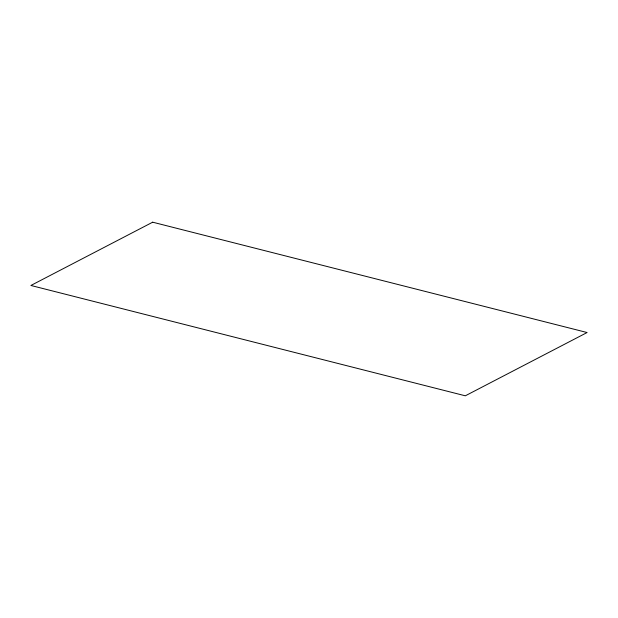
<?xml version="1.0" encoding="UTF-8"?>
<svg xmlns="http://www.w3.org/2000/svg" width="618" height="618" viewBox="0 0 618 618"><rect width="100%" height="100%" fill="white"/><g stroke="black" fill="none" stroke-linecap="round" stroke-linejoin="round"><path stroke-width="0.93" d="M152.677 222.194L30.9 285.47L465.323 395.806L587.1 332.53L152.677 222.194"/></g></svg>
